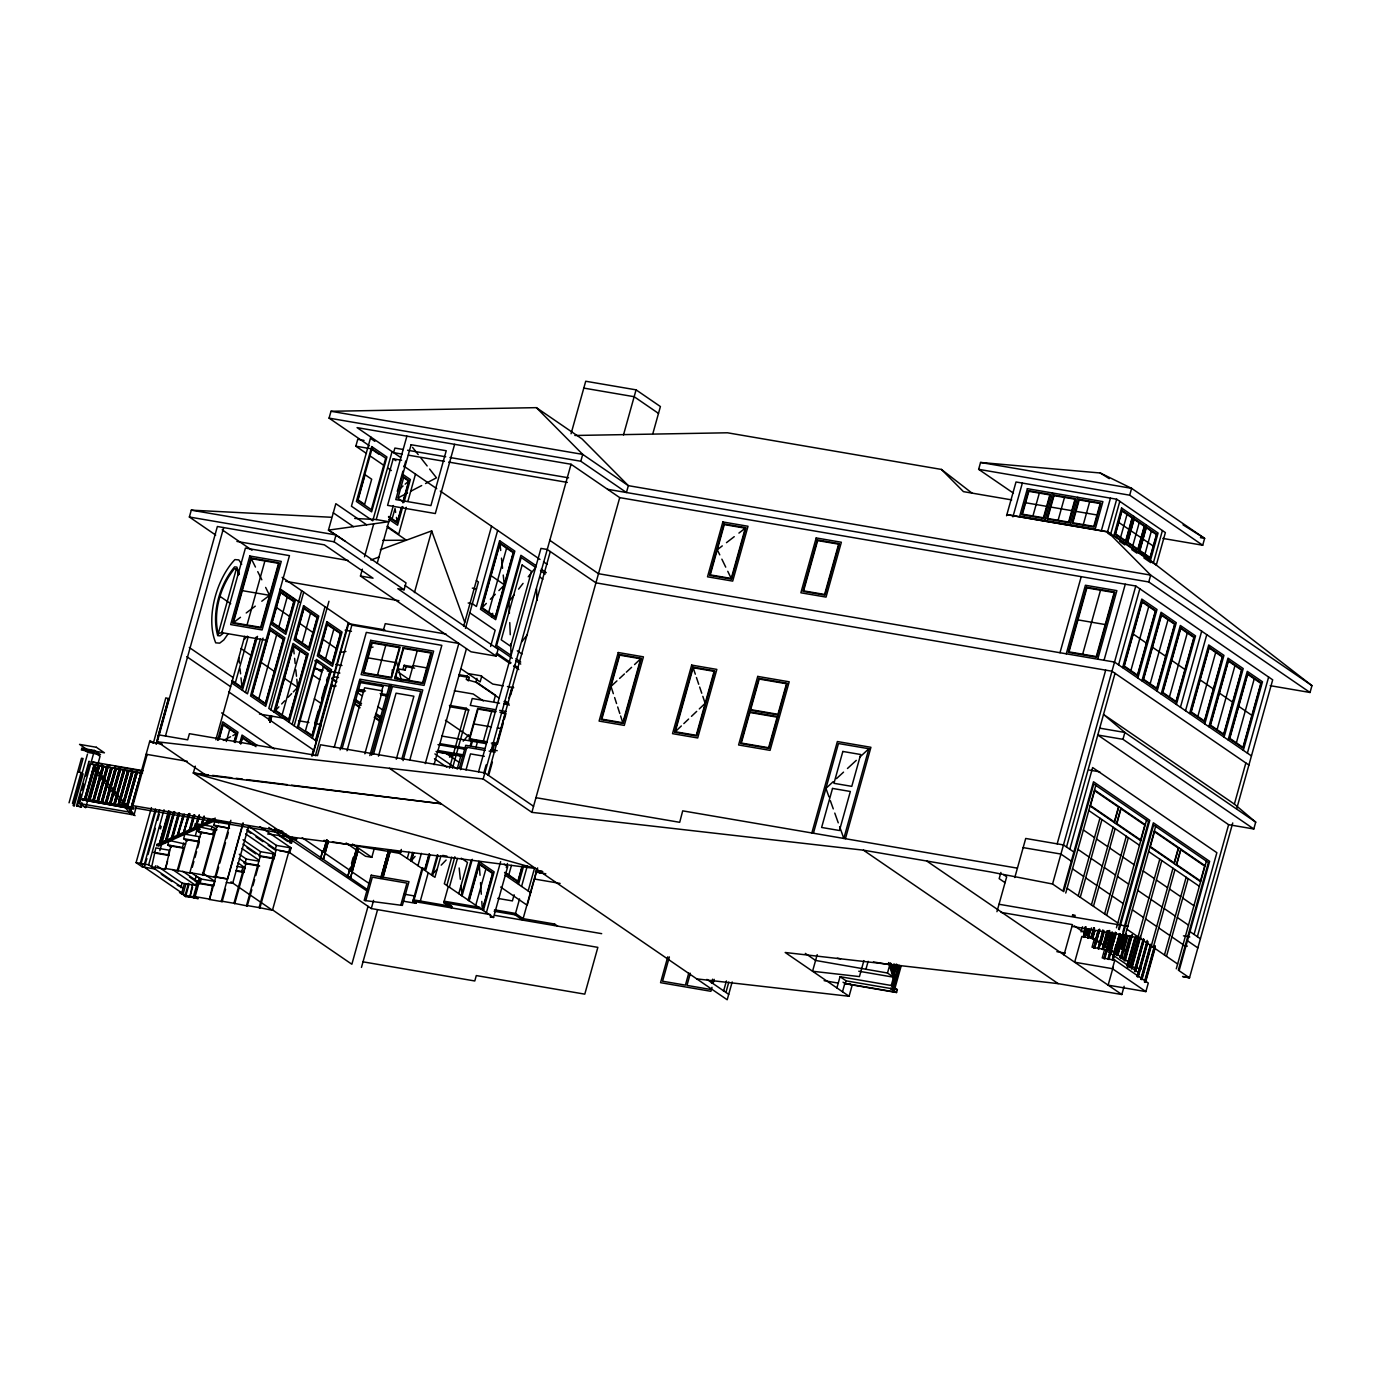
<?xml version="1.0" encoding="UTF-8"?>
<svg xmlns="http://www.w3.org/2000/svg" width="1381" height="1381" viewBox="0 0 1381 1381"><rect width="100%" height="100%" fill="white"/><g stroke="black" fill="none" stroke-linecap="round" stroke-linejoin="round"><path stroke-width="1.5" d="M238.481 575.048L237.705 570.923L236.358 568.868L234.477 568.713C220.494 585.665 212.829 612.491 218.215 633.879L222.548 632.118M81.859 748.295L81.375 750.004L93.96 752.162L100.053 756.339L85.691 807.73L79.615 803.569L94.443 750.453L81.859 748.295L87.935 752.455L100.52 754.613L94.443 750.453M69.05 802.81L81.496 758.255L83.067 758.532L79.235 772.221M72.451 803.379L81.082 772.531L77.664 771.944M73.107 805.589L87.452 754.181M74.073 806.28L83.102 773.912L81.082 772.531M76.542 805.779L81.496 807.022L76.542 805.779L88.988 761.224L89.748 761.76M77.301 806.297L80.702 794.144M81.824 790.105L83.516 784.028M85.777 775.932L89.178 763.779M131.627 808.748L82.359 799.789L82.67 798.65L130.919 806.918M141.518 773.325L92.251 764.366L92.89 762.088L143.227 770.702M80.737 806.504L81.876 802.447M83.378 800.497L82.67 798.65M84.569 799.133L94.132 764.85L95.306 765.247L85.743 799.53L84.569 799.133L94.132 764.85M85.363 799.271L95.306 765.247M93.873 769.769L94.892 770.477L95.531 768.181L94.512 767.491L134.009 814.963L136.322 806.694M88.764 799.858L98.344 765.575L99.501 765.972L89.938 800.255L88.764 799.858L98.344 765.575M89.558 799.996L99.501 765.972M92.959 800.583L102.539 766.3L103.713 766.697L94.15 800.98L92.959 800.583L102.539 766.3M93.753 800.721L103.713 766.697M97.153 801.291L106.734 767.007L107.891 767.404L98.327 801.688L97.153 801.291L106.734 767.007M97.947 801.429L107.891 767.404M101.348 802.016L110.929 767.732L112.085 768.129L102.522 802.413L101.348 802.016L110.929 767.732M102.142 802.154L112.085 768.129M105.543 802.724L115.124 768.44L116.28 768.837L106.717 803.121L105.543 802.724L115.124 768.44M106.337 802.862L116.28 768.837M215.695 535.068L189.37 517.012L191.286 510.159L331.06 517.254M109.738 803.449L119.318 769.165L120.475 769.562L110.912 803.846L109.738 803.449L119.318 769.165M110.532 803.587L120.475 769.562M113.933 804.174L123.513 769.89L124.67 770.287L115.106 804.571L113.933 804.174L123.513 769.89M114.727 804.312L124.67 770.287M118.127 804.881L127.708 770.598L128.865 770.995L119.301 805.278L118.127 804.881L127.708 770.598M118.921 805.019L128.865 770.995M122.322 805.606L131.903 771.323L133.059 771.72L123.496 806.003L122.322 805.606L131.903 771.323M123.116 805.744L133.059 771.72M126.517 806.331L136.098 772.048L137.254 772.428L127.691 806.728L126.517 806.331L136.098 772.048M127.311 806.452L137.254 772.428M131.091 807.298L141.069 772.894L131.886 807.436M83.671 806.349L134.009 814.963L129.952 812.183L149.959 740.544L153.498 742.978M132.869 805.658L147.18 754.44M132.697 808.42L133.025 807.281L134.043 807.971L133.715 809.111L82.359 799.789M157.555 737.886L168.551 698.458L156.122 744.186L168.983 698.751L165.824 697.854L153.326 743.254M291.615 785.185L441.126 803.707L205.942 775.173L157.261 741.804L217.369 526.506L324.362 544.839L373.043 578.19L360.458 576.032L362.374 569.179M165.478 736.021L223.67 527.594M155.639 865.801L154.758 868.96L142.157 866.802L136.08 862.642L151.444 807.609M159.644 809.749L144.47 864.074L145.229 864.592L141.035 863.885L140.275 863.349L155.449 809.042M141.035 863.885L156.208 809.559M142.157 866.802L143.054 863.643M146.921 858.568L144.263 867.164L185.399 895.354L195.895 897.149M148.043 854.528L155.345 828.376M157.589 820.331L159.281 814.289M177.269 885.204L182.931 888L148.665 864.799L164.028 809.749M215.332 818.139L157.037 844.412L156.657 845.776L214.866 819.554M157.037 844.412L158.487 846.104L215.695 820.331M168.603 810.664L159.005 845.068L168.983 812.252M218.215 633.879L236.358 568.868M168.793 811.631L159.764 843.981L160.697 843.549M169.742 811.199L159.954 844.637M159.851 850.696L170.692 811.89M164.995 842.306L166.324 842.117L164.995 842.306L173.454 811.993M165.375 842.565L173.833 812.27M165.944 841.858L174.403 811.579M166.894 840.114L174.783 811.838M171.33 847.399L167.792 844.982L169.069 840.408L185.537 844.136M170.985 839.527L172.314 839.355L170.985 839.527L178.304 813.323M171.365 839.803L178.684 813.582M171.934 839.096L179.254 812.891M154.482 852.992L169.173 855.512L168.154 854.822L169.431 850.247L155.794 847.899L151.703 866.871L165.34 869.219L167.567 861.226M172.884 837.352L179.634 813.15M169.898 845.345L170.916 846.035L165.34 869.219M233.389 622.658L251.256 558.649L278.53 563.327L260.664 627.319L233.389 622.658L240.501 617.29M208.307 774.862L193.357 773.015L535.655 868.494L287.973 836.644L193.357 773.015L195.273 766.162M183.155 814.635L176.975 836.765L184.105 814.203M183.535 814.894L177.355 837.024L184.484 814.462M189.905 813.754L183.345 834.262L188.541 813.892M183.345 834.262L188.955 814.186M182.948 833.986L189.49 813.478M187.143 841.098L183.638 838.699L184.916 834.124L199.865 836.817M215.712 830.551L199.244 826.805L197.966 831.379L213.675 834.59L201.074 832.432L189.853 872.654L190.613 873.172L177.269 870.496L183.5 848.193L182.482 847.502L183.759 842.928M178.028 871.014L186.763 839.752L199.347 841.909L197.707 847.779M188.973 831.241L190.285 831.069L188.973 831.241L193.444 815.204M189.352 831.5L193.823 815.463M247.026 624.989L264.893 560.997M189.905 830.81L194.393 814.773M190.854 829.066L194.773 815.032M215.833 739.75L244.73 636.278M217.594 740.337L222.755 721.831L237.981 732.258L235.098 742.546M194.031 828.151L195.308 823.577L212.087 826.459L216.955 829.791M218.612 739.94L223.049 724.058L236.738 733.449L234.511 741.39M219.165 739.025L223.135 724.801L236.324 733.846L234.045 741.977M235.34 682.801L248.183 636.796M198.312 816.464L194.963 828.479L199.261 816.033M199.244 814.738L195.342 828.738L199.641 816.292M180.825 887.638L182.102 883.08L157.21 866.008M195.412 835.419L197.155 829.204L196.137 828.514L200.331 829.221M188.507 883.374L185.14 895.44L181.532 893.783L184.346 883.719M204.509 817.552L201.333 825.976L203.18 817.725M201.333 825.976L204.112 815.981M200.953 825.7L204.129 817.293M183.103 894.059L185.917 883.995M199.347 841.909L198.329 841.219L199.606 836.644M226.329 741.511L229.729 729.323M231.991 680.505L242.038 687.393L256.003 637.383M192.252 867.303L193.892 861.451M194.98 857.532L196.62 851.68M256.348 637.245L242.141 688.135L231.697 680.988M242.417 690.362L257.505 636.348M192.598 887.223L189.784 897.287L185.589 896.562L189.007 884.341M206.943 822.938L208.048 818.95M207.323 823.197L208.427 819.209M208.997 818.519L208.272 822.765M245.455 692.451L260.457 638.764M189.784 897.287L192.391 884.686M263.063 638.091L247.492 693.849L232.129 683.319M182.102 883.08L195.739 885.411L196.965 881.026L194.859 880.664L196.137 876.089L201.246 879.058L199.969 883.633L198.968 882.925L195.135 896.632L198.173 898.72L189.024 896.77M211.241 829.498L212.087 826.459M193.219 897.477L197.707 881.389M217.318 827.495L213.813 825.113L215.091 820.538L230.023 823.231M193.979 897.995L198.467 881.907M212.657 833.9L213.934 829.325M202.524 872.93L214.884 881.389L213.606 885.963L198.933 883.443L200.193 878.868L190.802 872.447M369.452 445.804L329.075 418.132L330.991 411.279L536.38 407.654L582.022 438.916L628.355 485.663L1150.684 575.117L1311.95 685.632L1310.034 692.485L1270.175 685.667M218.647 867.233L215.781 877.487L202.437 874.794L214.935 830.016M239.724 743.254L242.038 735.037L257.246 745.464M203.197 875.33L216.921 826.166L229.505 828.324L213.813 825.113M240.657 743.22L242.314 737.264L256.003 746.655M240.708 744.117L242.4 738.006L252.291 744.791M258.782 698.855L276.804 634.293M278.876 626.853L287.179 597.144M225.569 889.295L222.117 901.655L209.532 899.497L212.588 885.273L197.915 882.752L199.192 878.178L200.228 878.368M228.504 827.616L229.781 823.059M215.781 877.487L215.022 876.952L230.851 820.297M209.532 899.497L215.85 876.831M219.786 863.142L225.517 842.652M226.657 838.56L228.366 832.415M301.662 590.723L268.794 708.436L315.956 740.768L348.823 623.055M270.849 709.851L303.716 592.138M268.639 719.95L269.796 715.79L259.455 714.029M268.725 720.019L270.417 715.634L269.295 719.639M270.02 720.295L271.47 716.342L270.348 720.347M270.02 722.349L271.764 716.135L286.264 718.672M270.124 722.418L271.764 716.135M273.887 711.94L293.031 643.373L308.256 653.8L289.112 722.367M222.117 901.655L221.357 901.12L242.918 823.059M243.211 823.249L227.606 879.11L215.022 876.952M275.544 710.352L293.411 646.343L306.599 655.388L288.733 719.38L275.544 710.352L278.876 706.865M366.483 453.469L355.832 446.184L357.748 439.313L364.049 440.401M282.138 714.857L300.005 650.865M302.232 642.873L310.535 613.147M242.987 866.923L241.71 871.497L242.728 872.188M191.286 510.159L336.015 534.948L406.014 582.903L404.098 589.773L334.116 541.801L336.015 534.948L328.454 530.131L335.842 503.685L366.656 524.797M259.628 866.094L244.938 863.574L246.215 858.999L239.258 854.235M251.825 889.727L247.285 905.953L233.941 903.278L242.763 871.67L235.944 870.496M234.701 903.795L246.025 863.246L239.12 858.499M236.893 871.187L243.781 872.36L245.058 867.786L237.895 862.883M370.781 437L351.447 506.223L372.749 520.81L392.083 451.604M292.151 724.455L325.018 606.742M294.17 725.836L328.954 601.27M243.056 839.7L260.543 851.68L259.265 856.255L271.142 858.292M247.285 905.953L246.526 905.435L260.353 855.927L242.987 844.015M252.947 885.67L254.656 879.593M255.778 875.537L258.61 865.386L243.936 862.883L244.938 863.574M297.226 727.925L316.37 659.358L331.544 669.768L312.399 738.334M325.536 658.841L333.839 629.115M273.386 853.354L272.109 857.929L273.127 858.619M290.062 847.226L272.454 910.269L259.11 907.593L272.937 858.067L260.353 855.927M226.329 882.494L232.681 883.322L248.649 826.149L276.39 845.414L275.112 849.971L268.156 845.207M259.87 908.111L276.2 849.643L246.819 829.498M272.868 858.447L273.956 858.775L275.233 854.2L245.594 833.882M314.678 723.471L318.148 711.06M321.618 698.648L325.07 686.253M326.606 680.798L327.539 677.432M364.515 556.802L373.733 523.813M354.727 518.462L376.236 519.549L393.188 458.82L401.578 460.27M315.438 740.406L348.305 622.71M311.692 755.994L313.401 749.9L228.642 691.829M312.9 753.491L331.941 685.252L336.135 685.977M312.572 755.787L321.255 724.662L314.989 723.54M290.718 838.094L289.44 842.652L291.546 843.014L292.807 838.44L278.479 829.705M296.76 838.733L296.242 840.062L292.082 838.716L292.496 837.283L293.877 838.232M315.386 755.752L351.862 625.144L282.121 577.344M279.307 850.696L289.803 852.491L291.08 847.917L260.008 826.632M293.359 839.579L293.756 838.146M406.894 436.154L387.578 505.36L435.308 513.542L454.625 444.319M296.242 840.062L294.982 839.199L295.379 837.766M377.237 563.172L393.343 505.515M397.296 491.343L402.941 471.111M404.081 467.054L405.772 460.978M392.152 518.79L395.035 508.467L395.639 512.42M334.254 747.225L366.31 632.394L441.834 645.341L409.777 760.154M388.769 516.477L397.227 522.26L401.25 507.863M408.707 481.123L402.959 501.7L397.901 498.213L403.632 477.653L408.707 481.123L405.168 484.161M401.819 506.896L397.314 523.002L388.441 516.926M402.941 502.874L409.121 480.726L402.026 475.858M402.82 506.551L397.59 525.246L388.907 519.291M403.977 502.391L410.364 479.535L403.407 474.771M406.238 507.259L398.729 534.188L387.112 526.23M407.982 501.044L415.491 474.115M340.123 749.831L359.854 679.193L422.776 689.965L403.045 760.62M342.091 748.709L360.942 681.178M347.011 750.763L364.584 687.79L382.416 690.845L364.843 753.819M383.331 630.53L385.247 623.66L446.08 634.086M322.74 850.851L320.668 858.292L322.584 850.748M326.727 839.717L323.258 852.163L326.934 839.752M324.777 850.731L327.314 842.479M328.246 841.253L323.551 858.775L328.419 841.357M377.496 675.033L385.782 645.324M381.553 691.605L382.986 686.461L380.448 684.717M414.438 592.604L431.666 530.891L380.362 549.759M369.832 755.597L389.252 686.029M371.593 755.234L391.306 684.579M373.543 754.095L392.411 686.564L420.722 691.415L401.871 758.946M403.615 648.362L395.329 678.088L422.586 682.749L430.889 653.04L402.993 648.328M378.463 756.167L396.054 693.176L413.886 696.231L396.295 759.205M358.318 849.936L350.653 877.349L347.615 876.762L349.686 869.322M347.77 876.866L350.394 867.441M351.516 863.436L353.191 857.428M356.73 847.917L350.36 870.738L356.937 847.951M357.316 850.679L351.309 871.394L369.038 883.426M350.653 877.349L358.145 849.816M408.966 680.419L417.252 650.71M346.165 842.98L365.533 856.255L371.817 857.342L374.493 847.744M365.775 900.654L372.335 877.177L406.946 883.115L400.766 905.211M368.036 906.333L351.862 964.249L272.558 909.906M363.013 961.832L474.788 980.976L476.29 975.573L584.784 994.147L597.852 947.366L371.299 908.56L373.578 900.377M380.552 878.351L388.803 850.005L380.863 878.471M382.036 878.143L389.856 850.144L382.347 878.264M382.9 877.47L390.426 850.506L400.783 852.267M383.003 877.539L390.426 850.506M361.459 967.425L377.583 909.647M412.608 852.336L410.33 860.467L399.644 853.441L401.336 849.453M425.296 763.589L458.837 643.46L351.862 625.144M463.602 626.404L491.567 526.247M465.466 628.39L478.413 581.988L476.393 580.607M497.661 530.425L476.41 606.483L472.354 603.704L468.159 602.996M407.291 858.395L409 852.284M434.066 764.66L466.45 648.673M429.37 853.959L424.796 870.375L411.089 861.002L413.385 852.785M411.348 861.174L413.748 852.56M482.124 607.675L499.991 543.682L513.18 552.711L495.313 616.72L482.124 607.675L486.336 603.393M458.82 674.653L467.227 676.086L466.277 679.521L475.893 682.214L498.783 697.888M468.297 680.919L469.264 677.484L467.227 676.086M417.942 865.68L421.395 853.337M488.719 612.197L506.585 548.205M449.481 768.129L466.208 708.246L449.412 705.38M491.55 617.428L492.706 613.319M416.302 901.897L415.888 903.329L412.85 901.241L422.189 867.82M413.644 901.379L422.966 867.959M475.893 682.214L476.963 678.33M452.502 768.112L468.729 709.989L466.208 708.246M424.537 870.203L429.042 854.045M430.095 854.632L425.555 870.893L434.929 877.332L440.953 855.788M481.779 676.069L480.156 681.903L460.926 668.715M490.618 646.481L495.158 630.219L469.799 612.853M419.928 902.466L428.145 873.034M457.146 769.165L461.168 754.751M459.372 768.147L465.742 745.291L484.627 748.519M460.598 769.631L466.847 747.276L485.042 750.401M437.311 854.735L431.632 875.071L437.173 869.322M432.391 875.589L438.105 855.167M470.317 745.429L472.009 739.387M470.99 746.258L472.716 740.078M360.458 576.032L471.007 651.797L496.193 656.113L498.109 649.26L404.978 585.44M466.001 769.994L470.489 753.888L484.351 756.27M475.824 747.812L477.394 742.149L473.856 739.715M493.811 701.306L495.503 695.213L476.134 681.938M483.229 741.701L491.688 711.422M451.76 857.083L444.319 883.754L493.5 917.467L507.725 866.543L504.169 864.109M571.061 433.738L585.717 381.242L636.071 389.856L660.411 406.549L652.885 433.513M446.857 885.497L454.867 856.772M478.568 771.841L540.955 548.395L547.256 549.483L595.936 582.834L1111.964 671.218L1248.907 765.057M479.846 907.317L444.181 901.206L451.794 906.419L451.397 907.852L443.784 902.639L448.238 886.723M449.377 887.241L457.404 858.516M483.833 773.049L486.095 764.936M1119.249 929.706L1149.786 820.349L1093.493 781.767L1062.956 891.142L1052.564 884.013L990.004 871.86L863.436 850.178L531.858 812.356L483.177 778.988L571.043 464.258L357.075 427.627L400.559 457.404M491.843 750.574L494.087 742.495M492.568 751.229L494.864 742.995M508.933 698.044L511.833 687.652M487.907 775L550.294 551.554M510.728 694.85L512.955 686.858M488.926 774.482L492.361 762.174M503.133 723.558L497.402 744.135L491.325 743.082M504.289 719.449L506.016 713.269L499.939 712.233M458.768 893.662L467.486 862.452L461.219 858.171M330.991 411.279L582.713 454.384L628.355 485.663L626.439 492.516L580.797 461.237L582.713 454.384L536.38 407.654M461.306 895.406L471.042 860.536M472.285 859.31L462.065 895.924L460.995 885.67M468.142 900.101L478.931 861.451L494.156 871.877L483.367 910.511M468.901 900.619L479.224 863.677L492.913 873.068L482.608 909.993M469.16 900.792L479.311 864.437L492.499 873.465L482.349 909.82L481.796 901.43M475.755 905.297L485.905 868.942M486.405 912.599L500.63 861.675M623.487 434.929L636.071 389.856M506.309 867.561L507.448 863.488M508.605 875.589L511.436 865.386M531.858 812.356L619.724 497.626L571.043 464.258M514.129 894.767L512.403 900.913L497.73 898.392M517.547 882.494L522.122 866.111M522.208 866.836L518.151 881.371L504.98 872.326M522.829 865.697L518.255 882.114L504.566 872.723M518.531 884.341L523.641 866.025M521.586 886.429L527.318 865.852M542.819 871.722L536.519 870.634L522.726 920.057L515.113 914.843L519.549 898.945M528.163 890.952L534.378 868.718M537.623 867.907L527.197 905.263L500.647 887.051M554.178 925.443L554.575 924.027L523.123 918.641L515.51 913.428L494.536 909.82M622.814 722.764L640.68 658.754L619.706 655.164L601.84 719.156L622.814 722.764L620.621 715.997M675.257 731.74L693.124 667.731L714.098 671.339L696.231 735.331L675.257 731.74L681.334 725.957M731.24 578.466L745.274 528.181L724.3 524.59L710.266 574.876L731.24 578.466L727.77 571.32M667.765 956.826L660.55 982.668L710.887 991.299L711.992 987.311M669.371 956.929L662.587 981.218L685.408 985.136L688.791 972.984M690.362 973.26L686.978 985.395L709.782 989.314M711.491 983.237L712.613 979.181M713.114 983.341L714.219 979.371M723.523 991.299L726.406 980.959M725.923 992.438L728.805 982.115M732.172 981.96L727.2 999.758L389.442 768.302M811.838 832.967L837.369 741.545L870.928 747.294L845.414 838.716M813.409 833.226L838.457 743.53L868.873 748.726L843.826 838.44L839.613 826.649M817.207 954.634L812.563 971.257L859.431 976.591L863.902 960.606M1013.43 493.155L978.646 469.333L980.562 462.462L1100.26 472.993L1131.609 488.339L1204.629 538.383L1202.713 545.236L1162.854 538.417M836.903 987.933L840.045 976.695L891.263 985.482L897.357 989.642L896.545 992.525L845.327 983.755L843.049 982.202M842.496 991.765L844.827 983.41L895.216 992.041L890.469 988.364L896.545 992.525M845.327 983.755L846.139 980.873L840.045 976.695M696.784 978.905L849.091 996.271L852.094 985.464L849.315 983.548M865.973 969.082L868.148 961.331M1006.559 515.769L1016.002 481.986L1116.694 499.214L1165.374 532.583L1156.294 565.088L1107.769 531.823L1006.87 514.647L1107.89 531.944M1012.912 516.857L1022.354 483.074M891.263 985.482L893.576 977.196L887.5 973.018L889.813 964.732L873.413 961.918M894.733 965.112L892.299 970.895L893.818 964.024M892.299 970.895L893.939 964.974M894.577 964.266L892.091 970.222M897.115 965.388L893.576 975.107L896.252 964.111M893.576 975.107L896.321 965.25M896.994 964.421L893.369 974.451M891.677 989.331L894.094 980.665L888.604 962.54M900.222 965.595L896.252 979.837L894.405 979.509L898.375 965.284M892.558 989.935L899.428 965.302M901.275 965.612L894.387 990.246L893.507 989.642L895.924 980.976L890.434 962.85M1032.936 515.976L1039.323 493.121M1044.899 520.413L1052.546 492.982M1058.122 520.292L1064.492 497.436M1070.068 524.728L1077.715 497.298M1083.291 524.607L1089.678 501.735M1059.987 652.73L1081.219 576.671M1000.897 872.464L999.171 878.627L1005.057 882.683M1066.27 653.817L1085.414 585.251L1116.884 590.636L1097.74 659.203M1101.33 530.822L1110.445 498.161M996.944 911.684L1006.68 876.814L1003.4 874.553M1107.562 531.892L1116.694 499.214M1014.793 877.539L1025.72 838.457L1063.474 844.93L1073.866 852.042M1110.738 533.86L1119.801 501.355M1082.652 654.214L1100.519 590.222M1202.713 545.236L1129.693 495.192L1131.609 488.339L980.562 462.462M1120.63 537.33L1127.017 514.474M1126.085 543.786L1133.749 516.356M1132.817 545.668L1139.187 522.812M1104.04 660.273L1125.273 584.215M1138.255 552.124L1145.919 524.694M1057.173 843.843L1105.68 670.148M1052.564 884.013L1135.769 586.01L619.724 497.626M1144.987 554.005L1151.357 531.15M1066.512 847.019L1115.019 673.307M1118.575 664.848L1139.826 588.789M1069.809 849.263L1092.63 767.56L1216.868 852.698L1194.064 934.419M1122.632 667.627L1141.776 599.061L1157.002 609.487L1137.858 678.054M1153.325 563.051L1162.405 530.546M1310.034 692.485L1148.768 581.971L1150.684 575.117L1107.251 531.322M1063.715 891.66L1093.769 783.994L1148.543 821.54L1118.489 929.189M1065.752 893.041L1095.806 785.392M1130.884 670.562L1148.75 606.57M1078.233 895.889L1099.932 818.173M1122.96 739.318L1124.876 732.465L1103.523 714.443L1234.372 804.105L1255.709 822.127L1253.793 828.98L1228.624 824.681L1097.791 735.02L1122.96 739.318L1253.793 828.98M1124.134 986.241L1121.821 994.527L1064.009 954.91L1072.467 924.631L1001.139 912.409M1080.27 897.287L1101.969 819.572M1141.914 680.833L1161.058 612.266L1176.267 622.693L1157.123 691.26M1081.099 931.916L1082.531 926.772M1150.149 683.768L1168.015 619.776M1085.017 927.186L1083.93 932.572L1085.501 926.91M1091.422 904.935L1113.121 827.219M1114.398 822.644L1118.869 806.642M1086.07 926.893L1083.274 936.939L1086.364 928.826M1083.653 937.198L1085.898 929.171M1084.43 937.336L1086.743 929.085M1093.459 906.316L1115.158 828.6M1116.435 824.043L1120.889 808.04M1086.329 935.196L1088.073 928.999M1087.296 933.401L1088.452 929.258M1087.123 935.334L1088.849 929.137M1087.503 935.593L1089.229 929.396M1091.473 927.894L1087.848 937.923L1089.764 929.448M1087.848 937.923L1090.144 929.706M1088.625 938.062L1090.524 929.672M1090.748 938.113L1093.631 927.773M1091.698 936.318L1092.854 932.175M1091.525 938.251L1094.408 927.911M1095.064 930.777L1092.043 938.631L1094.477 928.274M1092.043 938.631L1094.304 930.552M1092.82 938.769L1094.684 930.518M1161.179 694.039L1180.323 625.472L1195.532 635.899L1176.388 704.465M1104.61 949.386L1102.228 957.948L1114.812 960.106L1148.284 983.048L1145.885 991.61L1112.413 968.685L1074.66 962.212L1081.841 936.508L1094.425 938.648L1092.026 947.228L1104.61 949.386L1138.082 972.328L1137.133 975.746M1095.72 938.976L1098.033 930.708M1098.896 929.862L1093.838 947.936L1098.499 929.586M1099.431 929.24L1094.632 948.057L1099.811 929.499M1096.307 941.445L1099.207 931.105M1104.61 913.963L1126.309 836.247M1106.647 915.361L1128.346 837.646M1103.022 931.554L1098.033 948.643L1102.815 929.914M1102.987 932.261L1098.827 948.782L1103.937 930.483M1100.329 944.103L1103.799 931.692M1169.431 696.973L1187.297 632.981M1100.709 944.362L1104.179 931.951M1107.303 931.174L1102.228 949.368L1106.923 930.915M1107.666 931.243L1103.022 949.507L1108.045 931.502M1103.954 946.883L1107.994 932.417M1104.334 947.142L1108.96 930.604M1104.748 947.021L1109.357 930.483M1105.128 947.28L1109.737 930.742M1110.945 932.279L1104.04 958.656L1112.309 931.968M1104.04 958.656L1111.325 932.555M1111.36 933.78L1104.817 958.794M1108.356 949.8L1112.982 933.263M1108.736 950.059L1113.362 933.521M1109.15 949.938L1113.759 933.401M1110.1 948.126L1114.139 933.66M1107.855 959.105L1115.399 932.158M1116.452 927.79L1146.523 820.141M1115.675 932.693L1108.235 959.381L1116.4 933.09M1116.021 932.831L1109.012 959.502M1180.444 707.245L1201.694 631.186M1113.88 952.234L1116.021 944.621L1125.843 950.059L1123.357 949.645M1119.387 933.556L1112.43 960.088L1120.474 934.229M1112.43 960.088L1119.767 933.815M1120.095 933.97L1113.207 960.227M1120.716 934.644L1118.213 945.243L1121.096 934.902M1118.506 945.036L1116.245 954.599L1118.61 946.123L1125.601 950.922L1119.611 948.091M1112.413 968.685L1114.812 960.106M1122.805 932.14L1153.342 822.783L1209.635 861.347L1179.098 970.722L1189.49 977.834L1232.732 822.955M1113.103 967.356L1108.132 985.154L1145.885 991.61M1116.728 955.082L1122.321 934.989M1119.836 946.762L1122.908 934.091M1117.108 955.341L1123.271 933.245M1123.564 932.658L1153.618 825.009L1208.392 862.538L1178.338 970.204M1185.519 710.732L1206.77 634.656M1117.315 955.548L1123.288 934.35M1123.702 934.229L1119.456 946.503M1117.919 955.359L1123.685 934.73M1120.612 946.9L1124.082 934.488M1125.584 934.057L1155.638 826.408M1121.735 948.126L1125.774 933.642M1122.114 948.384L1126.154 933.901M1122.649 948.281L1126.102 935.869M1120.371 957.758L1126.672 935.179M1120.751 958.017L1127.051 935.438M1121.148 957.913L1127.397 935.558M1189.576 713.511L1208.72 644.944L1223.946 655.371L1204.802 723.937M1121.527 958.172L1127.776 935.817M1129.831 935.576L1123.185 959.381L1119.68 956.981M1123.996 960.537L1130.763 936.283M1124.928 958.777L1131.143 936.542M1124.773 960.675L1132.04 934.678M1125.152 960.934L1132.42 934.937M1126.913 965.802L1134.768 937.682M1127.845 964.059L1135.147 937.958M1127.725 965.837L1135.786 936.957M1127.535 968.15L1136.166 937.216M1197.828 716.428L1215.694 652.436M1129.347 967.563L1138.048 936.456M1138.082 936.905L1159.781 859.189M1131.125 966.441L1139.152 937.699M1131.505 966.7L1139.532 937.958M1131.332 968.651L1140.413 936.128M1131.73 968.91L1161.818 860.57M1134.75 969.238L1143.209 938.925M1134.561 971.516L1143.589 939.184M1144.279 939.667L1135.355 971.654L1143.9 939.408M1137.098 976.54L1147.197 940.392M1137.478 976.799L1147.024 942.653M1137.927 976.557L1147.145 943.551M1138.307 976.816L1148.094 941.756M1208.858 726.717L1228.002 658.15L1243.211 668.577L1224.067 737.143M1140.758 979.215L1150.494 944.311M1141.138 979.474L1150.874 944.569M1141.535 979.371L1151.184 944.828M1151.271 945.933L1172.97 868.217M1174.247 863.66L1178.718 847.658M1141.914 979.63L1151.564 945.087M1153.29 947.331L1174.989 869.616M1176.267 865.041L1180.738 849.039M1144.383 981.995L1153.964 947.642M1145.315 980.234L1154.913 945.881M1145.16 982.115L1155.207 946.14M1145.54 982.374L1155.034 948.402M1217.093 729.634L1234.959 665.642M1164.459 954.979L1186.158 877.263M1166.479 956.36L1188.178 878.644M1228.123 739.923L1247.267 671.356L1262.476 681.782L1243.332 750.349M1236.375 742.84L1254.241 678.848M1176.301 968.806L1206.355 861.157M1247.388 753.128L1268.638 677.053M1197.362 936.681L1228.624 824.681M1234.372 804.105L1245.852 762.968M1236.772 808.472L1272.695 679.832L1135.769 586.01M389.856 850.144L388.665 850.247L383.642 868.528L388.976 850.368L390.167 850.264M404.15 665.297L403.114 668.697L405.151 670.096L406.187 666.678L404.15 665.297L412.556 666.73M227.761 634.362L223.826 639.938L219.683 643.149L215.712 642.838C205.424 617.808 216.575 578.915 234.891 559.598L238.861 559.909L241.71 564.277M514.353 594.555L508.916 601.529L509.399 613.354M518.6 589.135L523.054 583.403M521.707 641.889L527.421 634.604M528.233 576.792L535.655 567.436L521.207 557.527L496.625 645.531L511.091 655.44L510.625 643.891M449.533 757.185L452.278 753.974M463.205 741.165L468.677 734.761M411.089 861.002L415.077 856.41M281.672 703.965L284.71 700.806M288.163 697.232L291.633 693.625M293.29 691.933L297.657 687.393L296.811 679.279M441.195 865.145L446.115 860.035M244.506 639.127L247.406 636.158M490.359 599.285L495.296 594.262M498.904 590.585L504.082 585.32M131.109 814.548L93.097 768.837L94.115 769.545L95.531 768.181L135.027 815.67M634.552 664.572L640.68 658.754M683.837 723.592L688.618 719.052M691.467 716.342L696.68 711.388M699.304 708.902L705.173 703.326L702.808 696.352M616.927 680.902L610.989 686.392L613.354 693.676M619.603 678.416L624.436 673.945M626.318 672.202L631.6 667.316M833.192 781.681L825.942 788.378L828.963 796.837M836.506 778.625L843.532 772.134M847.468 768.492L856.272 760.379M860 756.943L868.873 748.726M398.746 489.668L403.028 485.991M222.807 633.672L220.011 635.847L217.715 635.657C211.362 613.233 219.648 584.612 234.563 566.9L236.859 567.09L239.379 574.289M722.28 545.892L717.274 549.742L719.777 554.869M726.475 542.664L734.243 536.674M738.921 533.083L745.274 528.181M246.215 612.974L255.261 606.138M261.786 601.218L269.588 595.332L265.635 587.408M398.522 497.661L407.533 492.948M411.383 490.928L421.688 485.56M425.538 483.54L436.482 477.809L429.595 469.039M223.308 740.423L226.156 738.99M228.072 738.024L230.61 736.729M232.871 735.59L236.324 733.846M370.868 560.03L378.946 557.061M339.657 652.557L345.923 651.521M368.865 647.775L373.043 647.085M574.841 435.481L727.459 432.788L941.428 469.436L972.017 493.121M382.761 540.368L406.359 540.195L387.629 527.369M157.261 741.804L483.177 778.988M1121.821 994.527L1058.174 983.635L785.185 952.493L849.091 996.271M493.552 917.312L490.134 916.898L493.5 917.467M212.588 775.397L231.801 777.779M236.082 778.297L242.486 779.091M246.767 779.626L287.334 784.65M287.973 836.644L267.603 833.986M583.818 388.096L634.155 396.71L658.495 413.402M978.646 469.333L1129.693 495.192M1011.686 499.905L963.437 491.636L941.428 469.436M1025.651 502.753L1046.625 506.344M1050.82 507.069L1071.794 510.659M1075.989 511.367L1096.963 514.975M1200.434 537.658L1204.629 538.383L1183.034 524.849M329.075 418.132L580.797 461.237M403.356 449.515L394.88 448.065L393.602 452.64L402.078 454.09M407.585 450.241L445.718 456.783M449.947 457.508L568.592 477.826M355.832 446.184L372.628 449.049M408.431 455.178L444.44 461.358M448.67 462.083L567.315 482.401M607.554 489.288L1148.768 581.971M1077.94 619.879L1105.214 624.557M376.236 519.549L388.821 521.707L328.454 530.131L345.146 541.214M189.37 517.012L334.116 541.801M236.928 541.438L348.098 560.479M472.319 588.133L476.514 588.858M404.098 589.773L397.797 588.686L496.193 656.113M285.712 581.332L398.971 600.735M1099.69 728.15L1124.876 732.465L1255.709 822.127M242.331 590.654L269.588 595.332M349.169 623.746L384.833 629.857M345.146 630.237L351.447 631.324M749.987 710.11L778.297 714.961M749.503 711.819L777.831 716.67M1089.246 770.046L1099.742 771.841M467.986 673.565L480.571 675.706L492.741 684.061L503.219 685.856M265.86 640.197L221.806 632.653L245.421 548.084L289.475 555.628L250.531 695.938L265.739 706.364L284.883 637.78L269.675 627.354M368.002 657.839L395.277 662.5M413.109 665.556L426.746 667.903M406.187 666.678L414.593 668.128M458.751 675.689L469.264 677.484M507.414 686.564L513.715 687.652M397.624 668.801L405.151 670.096M314.695 660.843L318.89 661.568M335.669 664.434L341.97 665.521M454.332 690.759L473.2 693.987L483.315 700.909M314.695 668.767L323.085 670.199M327.28 670.924L339.864 673.065M499.49 703.171L472.216 698.51L470.3 705.363L495.468 709.679M503.685 703.896L507.88 704.603M334.306 676.811L338.5 677.536M359.474 681.126L390.944 686.512M359.923 682.507L382.986 686.461M499.663 710.386L505.964 711.474M495.9 711.543L477.688 708.418L469.074 739.284L487.286 742.391M495.589 712.078L478.05 709.074L469.764 738.8L487.286 741.804M501.424 713.079L505.325 713.753L497.022 743.461L493.138 742.805M358.007 689.361L364.291 690.431M359.215 689.93L365.516 691.001M380.189 693.521L386.49 694.591M357.558 690.949L363.859 692.019M380.638 694.902L386.922 695.972M449.861 706.761L468.729 709.989M473.907 723.937L491.446 726.941M497.281 727.942L501.182 728.616M441.747 736.038L485.784 743.582M492.085 744.67L496.28 745.377M490.928 749.607L497.212 750.677M489.098 751.091L495.158 752.127M439.624 743.599L466.899 748.26M298.52 720.709L308.912 722.539M437.967 744.618L465.242 749.296M1023.166 847.606L1060.919 854.062L1071.311 861.192M437.708 750.453L462.894 754.768M436.051 751.471L461.237 755.787M437.276 752.041L462.445 756.356M1017.417 868.166L682.697 810.854L679.694 822.316L535.949 797.683M159.178 734.951L187.695 739.836L189.404 733.691L317.492 755.631L320.53 744.773L484.869 772.911L533.549 806.28M149.562 741.977L162.319 744.169M146.127 754.268L187.298 761.311M999.015 904.262L1128.329 926.409M1183.448 935.852L1189.801 936.939M193.357 773.015L205.942 775.173M1071.984 926.34L1141.207 938.2M1183.172 945.381L1187.367 946.106M102.298 764.211L92.89 762.088M106.492 764.936L110.687 765.644M114.882 766.369L142.157 771.047M92.251 764.366L142.588 772.997M1115.779 945.467L1118.265 945.899M1093.459 947.659L1094.632 948.057M1097.653 948.384L1098.827 948.782M1101.848 949.11L1103.022 949.507M1056.862 951.664L1065.252 953.114M536.018 870.289L542.301 871.359M442.697 855.409L446.892 856.116M535.362 871.998L545.858 873.793M131.834 805.468L282.812 831.345M390.53 850.575L400.87 852.336M83.689 799.34L131.937 807.609M135.718 808.144L285.85 833.865M323.914 840.373L328.143 841.098M332.372 841.823L400.041 853.423M534.654 879.058L560.116 883.426M292.082 838.716L294.982 839.199M79.615 803.569L129.952 812.183M197.086 830.24L199.175 830.602M324.414 852.854L350.567 870.772M276.39 845.414L291.08 847.917M276.2 849.643L289.803 852.491M320.496 858.171L323.551 858.775M183.638 838.699L198.329 841.219M260.543 851.68L275.233 854.2M891.625 966.199L891.815 966.873M837.249 958.241L840.563 958.811M167.792 844.982L182.482 847.502M170.916 846.035L183.5 848.193M246.215 858.999L258.799 861.157M347.615 876.762L350.498 877.246M887.5 973.018L815.584 960.451L805.313 953.408M858.758 971.223L893.576 977.196M404.253 894.18L414.697 896.01M236.669 866.353L245.058 867.786M153.464 852.301L168.154 854.822M443.784 902.639L483.643 909.458M494.139 911.253L515.113 914.843M413.247 899.825L451.794 906.419M412.85 901.241L490.497 914.619M494.691 915.327L601.684 933.66M403.545 901.223L415.888 903.329M846.139 980.873L897.357 989.642M136.08 862.642L140.275 863.349M144.47 864.074L148.665 864.799M824.112 980.665L838.25 983.099M213.762 876.469L226.346 878.627M177.269 870.496L164.684 868.338L165.444 868.856M189.853 872.654L202.437 874.794M200.193 878.868L214.884 881.389M181.602 892.747L179.495 892.402L181.532 893.783M208.773 898.979L194.082 896.459L194.842 896.977M221.357 901.12L233.941 903.278M246.526 905.435L259.11 907.593M185.14 895.44L183.569 895.181L185.589 896.562M1189.507 977.765L1182.568 976.505L1189.49 977.834M1126.948 965.699L1141.276 968.979M1100.26 472.993L1109.254 478.637M331.561 678.157L336.895 681.765M312.693 674.912L319.805 679.745M355.349 703.896L358.905 706.312M374.907 717.171L378.463 719.587M1107.562 533.066L1111.032 535.431M1119.68 541.352L1124.859 544.891M1131.781 549.638L1136.96 553.177M1143.882 557.924L1150.805 562.654M926.72 861.019L1064.009 954.91M1118.765 522.432L1128.898 529.372M1130.935 530.77L1141.069 537.71M1143.105 539.108L1153.239 546.065M1133.231 634.052L1146.403 643.08M1152.496 647.257L1165.685 656.286M1171.52 660.291L1184.95 669.492M1200.175 679.918L1213.347 688.946M1219.44 693.124L1232.629 702.169M1238.464 706.157L1251.894 715.375M1251.445 755.908L1114.519 662.069L598.491 573.702L549.811 540.334M1094.529 789.967L1145.246 824.716M1154.361 830.965L1205.078 865.732M1090.058 805.969L1140.775 840.718M1149.907 846.967L1200.624 881.717M1088.78 810.526L1139.498 845.293M1148.629 851.542L1199.347 886.291M1083.36 829.964L1094.512 837.611M1096.549 838.992L1107.7 846.639M1109.737 848.038L1120.889 855.685M1122.908 857.066L1134.077 864.713M1143.192 870.962L1154.361 878.609M1156.38 880.008L1167.549 887.655M1169.569 889.036L1180.738 896.683M1182.757 898.082L1193.909 905.729M1077.94 849.384L1089.091 857.031M1091.111 858.43L1102.28 866.077M1104.299 867.458L1115.468 875.105M1117.488 876.503L1128.64 884.151M1137.771 890.4L1148.94 898.047M1150.96 899.428L1162.112 907.075M1164.148 908.474L1175.3 916.121M1177.337 917.502L1188.489 925.149M1190.008 931.64L1200.4 938.752M1187.453 940.772L1197.845 947.901M1072.502 868.822L1083.671 876.469M1085.69 877.85L1096.859 885.497M1098.879 886.895L1110.031 894.543M1112.068 895.924L1123.219 903.571M1132.351 909.82L1143.503 917.467M1145.54 918.866L1156.691 926.513M1158.728 927.894L1169.88 935.541M1171.917 936.939L1183.068 944.587M1067.081 888.242L1117.799 922.991M1126.931 929.258L1177.648 964.007M1117.488 945.622L1121.89 948.643M371.368 438.951L374.872 441.35M1094.425 938.648L1127.897 961.59M393.188 458.82L395.881 460.684M403.873 466.157L436.724 488.667M440.263 491.084L539.988 559.426M543.51 561.843L547.049 564.259M1074.194 925.805L1098.499 942.463M1103.695 946.02L1112.378 951.975M372.093 449.567L378.687 454.09M536.139 565.727L520.913 555.3L495.399 646.722L512.299 658.305M541.197 569.196L546.272 572.666M540.472 570.733L545.288 574.03M370.039 455.903L384.246 465.639M387.785 468.073L391.341 470.507M539.729 577.034L542.854 579.174M491.066 575.67L504.238 584.715L503.236 575.048M863.436 850.178L1058.174 983.635M333.287 512.834L353.45 526.644M517.254 650.814L521.949 654.024M515.907 658.737L520.723 662.034M515.683 660.619L520.741 664.088M497.074 653.317L511.074 662.915M514.578 665.314L518.082 667.714M495.986 653.938L510.021 663.553M513.542 665.97L518.807 669.578M505.342 701.03L508.847 703.43M504.065 701.513L509.347 705.139M222.168 529.803L252.015 550.242M280.17 588.945L299.729 602.358M280.205 589.652L295.413 600.079L285.85 634.362L270.641 623.936M399.023 672.668L409.587 679.901M395.363 676.224L401.439 680.401L396.174 660.481M445.459 720.261L470.3 737.281M276.442 607.485L289.613 616.513M299.798 623.487L312.986 632.533M323.085 639.455L336.274 648.5M220.442 596.678L230.713 603.721M356.367 691.933L361.684 695.575M377.669 706.52L382.986 710.179M443.664 751.747L459.062 762.312M314.557 667.213L321.669 672.098M332.338 679.4L335.911 681.851M356.229 700.012L361.546 703.654M375.753 713.39L381.07 717.032M434.894 753.922L455.437 767.991M331.941 685.252L334.478 686.996M354.002 700.374L361.114 705.242M375.304 714.978L380.638 718.621M354.762 704.12L360.078 707.763M374.251 717.481L381.329 722.332M434.463 758.739L446.874 767.249M240.915 648.5L250.979 655.388M261.113 662.345L274.301 671.373M284.486 678.347L297.657 687.393M314.385 698.838L320.962 703.343M706.917 979.405L728.719 994.337M536.519 870.634L540.075 873.068M189.301 647.499L233.199 677.588M186.763 656.648L230.644 686.72M505.014 875.071L530.701 892.678M270.089 715.582L271.47 716.342M554.575 924.027L557.631 926.116M221.633 712.889L274.37 749.02M352.466 844.067L371.817 857.342M302.232 837.749L323.465 852.198M292.807 838.44L368.123 890.055M367.726 891.487L274.577 828.738M268.812 827.443L291.546 843.014M278.945 835.47L287.697 841.461M288.733 851.991L371.299 908.56M247.285 830.896L250.755 833.278M255.986 836.869L262.942 841.633M272.937 858.067L273.956 858.775M215.091 820.538L218.595 822.938M247.026 847.865L255.778 853.855M241.761 848.4L259.127 860.294M197.966 831.379L201.505 833.813M242.763 871.67L243.781 872.36M230.972 881.838L272.454 910.269M158.073 844.602L159.091 845.293M212.588 885.273L213.606 885.963M182.741 871.273L200.003 883.115M189.525 877.004L198.933 883.443M172.625 869.564L195.739 885.411M161.266 874.242L171.934 881.544M1138.583 551.364L1311.95 685.632M94.115 769.545L94.892 770.477M412.556 447.375L418.236 454.591M420.67 457.698L427.161 465.949M251.256 558.649L255.45 567.056M257.746 571.648L261.838 579.796M721.866 559.167L725.733 567.142M431.666 530.891L464.741 622.313M830.344 800.687L833.278 808.903M834.78 813.081L838.25 822.834M693.124 667.731L695.316 674.204M696.438 677.519L698.717 684.251M699.649 687.03L701.755 693.227M614.631 697.56L616.565 703.55M617.687 706.986L619.793 713.494M891.366 963.731L896.252 979.837M889.537 963.403L894.405 979.509M396.468 517.392L397.227 522.26M238.809 657.719L239.396 663.07M240.018 668.836L240.57 673.824M241.002 677.829L242.038 687.393M501.476 558.131L502.546 568.316M293.411 646.878L294.136 653.852M294.619 658.357L295.154 663.45M295.81 669.82L296.501 676.241M459.165 867.976L460.339 879.248M499.991 543.682L500.682 550.484M478.931 861.451L480.036 875.295M480.536 882.614L481.313 894.215M536.519 588.841L536.985 600.372M509.762 622.607L510.245 634.708M392.239 669.837L392.308 674.135M160.144 825.855L159.506 828.134L160.524 828.842L161.163 826.546L160.144 825.855M249.806 556.008L230.662 624.575L262.114 629.96L281.258 561.394L249.806 556.008M250.893 557.993L232.716 623.142L261.026 627.992L279.221 562.844L250.893 557.993M269.951 629.598L251.774 694.729L265.463 704.12L283.657 638.971L269.951 629.598M280.481 591.879L271.867 622.745L285.574 632.118L294.188 601.27L280.481 591.879M270.055 630.34L252.188 694.332L265.376 703.378L283.243 639.386L270.055 630.34M280.585 592.622L272.281 622.348L285.47 631.376L293.773 601.667L280.585 592.622M303.561 605.655L293.998 639.938L309.206 650.365L318.787 616.081L303.561 605.655M293.324 645.6L275.13 710.749L288.819 720.122L307.014 654.991L293.324 645.6M303.855 607.899L295.241 638.747L308.93 648.138L317.544 617.272L303.855 607.899M303.941 608.641L295.638 638.35L308.826 647.378L317.129 617.67L303.941 608.641M371.731 446.581L356.402 501.441L371.627 511.868L386.939 457.007L371.731 446.581M372.007 448.825L357.644 500.25L371.334 509.641L385.696 458.199L372.007 448.825M365.085 474.719L358.059 499.853L364.653 504.376L371.679 479.224L365.085 474.719M326.865 621.623L317.285 655.906L332.51 666.332L342.074 632.049L326.865 621.623M327.142 623.849L318.528 654.715L332.217 664.088L340.831 633.24L327.142 623.849M316.646 661.585L298.451 726.734L312.123 736.09L330.301 670.959L316.646 661.585M327.245 624.609L318.942 654.318L332.131 663.346L340.416 633.637L327.245 624.609M323.327 666.85L305.443 730.842L312.02 735.348L329.904 671.356L323.327 666.85M411.106 444.734L395.777 499.594L430.924 505.601L446.236 450.741L411.106 444.734M370.695 640.335L361.132 674.619L424.053 685.39L433.634 651.107L370.695 640.335M371.782 642.32L363.168 673.168L391.496 678.019L400.11 647.171L371.782 642.32M372.162 642.976L363.859 672.702L391.134 677.363L399.42 647.654L372.162 642.976M403.252 647.706L394.638 678.572L422.966 683.422L431.58 652.557L403.252 647.706M371.23 875.191L364.187 900.447L402.354 905.418L408.983 881.665L371.23 875.191M499.611 540.696L480.467 609.263L495.693 619.689L514.837 551.123L499.611 540.696M499.905 542.94L481.71 608.072L495.399 617.462L513.594 552.314L499.905 542.94M522.139 564.984L501.234 639.835L510.625 646.273L531.53 571.406L522.139 564.984M618.239 652.523L599.095 721.089L624.281 725.405L643.425 656.838L618.239 652.523M619.344 654.508L601.149 719.639L623.176 723.42L641.371 658.271L619.344 654.508M722.85 521.949L707.521 576.809L732.69 581.108L748.019 526.265L722.85 521.949M723.937 523.934L709.575 575.359L731.602 579.122L745.964 527.697L723.937 523.934M691.674 665.09L672.53 733.656L697.698 737.972L716.843 669.405L691.674 665.09M692.761 667.075L674.567 732.223L696.594 735.987L714.788 670.855L692.761 667.075M757.737 676.414L738.593 744.98L770.063 750.366L789.207 681.8L757.737 676.414M758.842 678.399L740.648 743.53L768.975 748.381L787.153 683.25L758.842 678.399M749.866 712.475L741.338 743.047L768.596 747.725L777.14 717.153L749.866 712.475M759.205 679.055L750.66 709.627L777.935 714.305L786.48 683.733L759.205 679.055M816.188 537.934L800.876 592.794L826.045 597.093L841.357 542.25L816.188 537.934M817.276 539.919L802.931 591.344L824.958 595.125L839.303 543.682L817.276 539.919M817.656 540.575L803.604 590.861L824.578 594.451L838.63 544.166L817.656 540.575M832.519 788.43L821.626 827.461L839.458 830.516L850.351 791.486L832.519 788.43M842.842 751.454L833.951 783.32L851.784 786.359L860.674 754.509L842.842 751.454M1027.378 488.684L1019.713 516.114L1095.237 529.044L1102.901 501.614L1027.378 488.684M1028.465 490.669L1021.767 514.664L1043.794 518.427L1050.492 494.433L1028.465 490.669M1028.845 491.325L1022.458 514.181L1043.432 517.771L1049.819 494.916L1028.845 491.325M1053.651 494.968L1046.936 518.98L1068.963 522.743L1075.678 498.748L1053.651 494.968M1054.014 495.641L1047.627 518.496L1068.601 522.087L1074.988 499.231L1054.014 495.641M1078.82 499.283L1072.122 523.278L1094.149 527.059L1100.847 503.064L1078.82 499.283M1079.182 499.939L1072.795 522.795L1093.769 526.403L1100.156 503.547L1079.182 499.939M1086.519 587.218L1068.324 652.367L1096.652 657.218L1114.83 592.069L1086.519 587.218M1086.882 587.892L1069.015 651.884L1096.29 656.562L1114.156 592.553L1086.882 587.892M1121.579 508.018L1113.915 535.448L1150.425 560.462L1158.089 533.031L1121.579 508.018M1121.855 510.245L1115.158 534.257L1125.808 541.542L1132.506 517.547L1121.855 510.245M1121.942 511.005L1115.572 533.86L1125.705 540.8L1132.092 517.944L1121.942 511.005M1134.025 518.6L1127.328 542.595L1137.979 549.897L1144.676 525.885L1134.025 518.6M1134.112 519.342L1127.742 542.198L1137.875 549.137L1144.262 526.282L1134.112 519.342M1146.195 526.938L1139.498 550.933L1150.149 558.235L1156.846 534.24L1146.195 526.938M1146.299 527.68L1139.912 550.536L1150.045 557.492L1156.432 534.637L1146.299 527.68M1142.07 601.305L1123.875 666.436L1137.564 675.827L1155.759 610.678L1142.07 601.305M1142.156 602.047L1124.289 666.039L1137.478 675.085L1155.345 611.075L1142.156 602.047M1094.615 790.709L1090.472 805.572L1114.312 821.902L1118.455 807.039L1094.615 790.709M1072.64 914.895L1072.398 915.741L1074.884 916.173L1075.126 915.31L1072.64 914.895M1161.335 614.51L1143.157 679.642L1156.846 689.033L1175.024 623.884L1161.335 614.51M1161.438 615.253L1143.554 679.245L1156.743 688.29L1174.61 624.281L1161.438 615.253M1120.992 808.783L1116.849 823.628L1140.671 839.976L1144.832 825.113L1120.992 808.783M1180.6 627.716L1162.422 692.848L1176.111 702.239L1194.306 637.09L1180.6 627.716M1180.703 628.459L1162.837 692.451L1176.025 701.496L1193.892 637.487L1180.703 628.459M1154.464 831.725L1150.321 846.57L1174.143 862.901L1178.304 848.055L1154.464 831.725M1209.014 647.171L1190.819 712.32L1204.508 721.693L1222.703 656.562L1209.014 647.171M1209.1 647.913L1191.233 711.923L1204.422 720.951L1222.289 656.959L1209.1 647.913M1228.279 660.377L1210.084 725.526L1223.79 734.899L1241.968 669.768L1228.279 660.377M1228.382 661.119L1210.498 725.129L1223.687 734.157L1241.554 670.165L1228.382 661.119M1180.841 849.781L1176.681 864.644L1200.521 880.974L1204.664 866.129L1180.841 849.781M1247.544 673.583L1229.366 738.731L1243.055 748.105L1261.25 682.974L1247.544 673.583M1247.647 674.325L1229.781 738.334L1242.969 747.363L1260.836 683.371L1247.647 674.325M213.882 819.744L212.933 820.176L213.882 819.744M96.325 747.259L79.546 744.376L87.659 749.935L104.438 752.818L96.325 747.259"/></g></svg>
